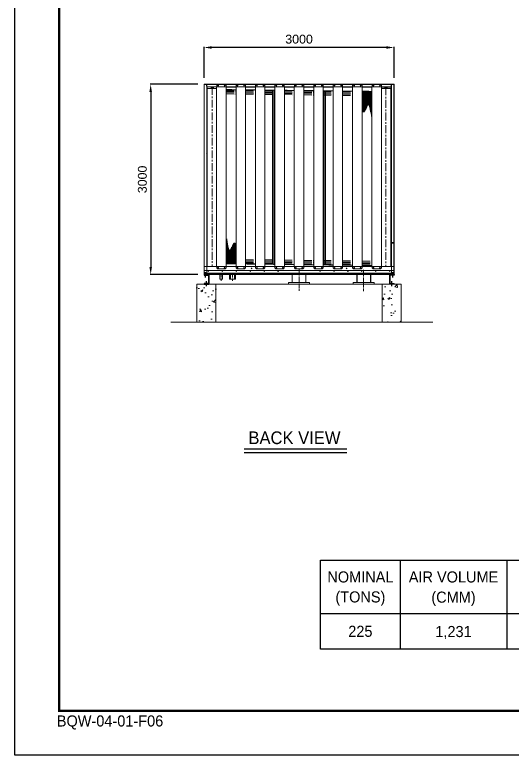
# Model space of a CAD drawing. Header units: millimetres. Extents: x -662366 to 32042, y -139401 to 24090.
# Drawn here: x 2635 to 10486, y 3295 to 14975 of the extents above; entities that cross this region are included whole.
import ezdxf
from ezdxf.enums import TextEntityAlignment as Align

# ---------------------------------------------------------------- set-up
doc = ezdxf.new("R2010")
doc.units = ezdxf.units.MM
for name, pattern in [('CENTER', [2, 1.25, -0.25, 0.25, -0.25]), ('CENTERX2', [4, 2.5, -0.5, 0.5, -0.5]), ('DASHED', [15, 12, -3])]:
    doc.linetypes.add(name, pattern=pattern)
for name, color, linetype in [('center', 1, 'CENTER'), ('냉각탑_box', 1, 'Continuous'), ('냉각탑_form', 1, 'Continuous'), ('냉각탑_text', 3, 'Continuous'), ('냉각탑_기초', 23, 'Continuous')]:
    doc.layers.add(name, color=color, linetype=linetype)
doc.styles.get("Standard").update_dxf_attribs({"font": 'arial.ttf'})
doc.styles.add('돋움', font='Dotum.ttf')
doc.dimstyles.new('1.40', dxfattribs={"dimscale": 20, "dimtxt": 1.5, "dimasz": 1, "dimexe": 0.5, "dimexo": 0.5, "dimgap": 0.5, "dimtad": 1, "dimdec": 0, "dimzin": 0, "dimdsep": 46, "dimtxsty": 'Standard', "dimcen": 0, "dimclrd": 2, "dimclre": 2, "dimclrt": 3, "dimadec": 0, "dimazin": 0, "dimtfac": 1, "dimtdec": 0, "dimtmove": 0, "dimatfit": 0, "dimfxl": 1, "dimtolj": 1, "dimtzin": 0, "dimlwd": -1, "dimlwe": -1, "dimarcsym": 0})

# ---------------------------------------------------------------- blocks, each defined once
blk = doc.blocks.new('*D284')
at = {"color": 2, "transparency": 16777216}
for p, q in [((5522, 13878), (4770, 13878)), ((4780, 13758), (4780, 10998)), ((5522, 10878), (4770, 10878))]:
    blk.add_line(p, q, dxfattribs=at)
for points in [[(4760, 13758), (4800, 13758), (4780, 13878)], [(4760, 10998), (4800, 10998), (4780, 10878)]]:
    blk.add_solid(points, dxfattribs=at)
at = {"layer": 'Defpoints', "color": 0, "transparency": 16777216}
for p in [(5622, 13878), (4780, 10878), (5622, 10878)]:
    blk.add_point(p, dxfattribs=at)
at = {"color": 3, "lineweight": 5, "transparency": 16777216, "insert": (4649, 12378), "char_height": 140, "attachment_point": 5, "rotation": 90}
blk.add_mtext('\\A1;3000', dxfattribs=at)
blk = doc.blocks.new('*D285')
at = {"color": 2, "transparency": 16777216}
for p, q in [((5622, 13978), (5622, 14469)), ((8502, 14459), (5742, 14459)), ((8622, 13978), (8622, 14469))]:
    blk.add_line(p, q, dxfattribs=at)
for points in [[(5742, 14479), (5742, 14439), (5622, 14459)], [(8502, 14479), (8502, 14439), (8622, 14459)]]:
    blk.add_solid(points, dxfattribs=at)
at = {"layer": 'Defpoints', "color": 0, "transparency": 16777216}
for p in [(5622, 14459), (5622, 13878), (8622, 13878)]:
    blk.add_point(p, dxfattribs=at)
at = {"color": 3, "lineweight": 5, "transparency": 16777216, "insert": (7122, 14590), "char_height": 140, "attachment_point": 5}
blk.add_mtext('\\A1;3000', dxfattribs=at)
blk = doc.blocks.new("3'")
at = {"lineweight": 20}
for p, q in [((5622, 13878), (5622, 10878)), ((5622, 13878), (8622, 13878)), ((5624, 13876), (5624, 10880)), ((5624, 13876), (5662, 13876)), ((5662, 13876), (5662, 13848)), ((5664, 13848), (5662, 13848)), ((5664, 11003), (5664, 13878)), ((5664, 13838), (5691, 13838)), ((5664, 13838), (5822, 13838)), ((8578, 13876), (5666, 13876)), ((5666, 13876), (5666, 13840)), ((5666, 13840), (5691, 13840)), ((5674, 13814), (5674, 11003)), ((5821, 13814), (5674, 13814)), ((5691, 13840), (5691, 13838)), ((5821, 11004), (5821, 13836)), ((5821, 13836), (5971, 13836)), ((5822, 13860), (5837, 13875)), ((5822, 13836), (5822, 13860)), ((5837, 13875), (5955, 13875)), ((5970, 13860), (5955, 13875)), ((5970, 13836), (5970, 13860)), ((5970, 13838), (6128, 13838)), ((5971, 11004), (5971, 13836)), ((6127, 13834), (5971, 13834)), ((5971, 13793), (6127, 13791)), ((6127, 11004), (6127, 13836)), ((6127, 13836), (6277, 13836)), ((6128, 13860), (6143, 13875)), ((6128, 13836), (6128, 13860)), ((6143, 13875), (6261, 13875)), ((6276, 13860), (6261, 13875)), ((6276, 13836), (6276, 13860)), ((6276, 13838), (6435, 13838)), ((6277, 11004), (6277, 13836)), ((6434, 13834), (6277, 13834)), ((6277, 13789), (6434, 13787)), ((6434, 11004), (6434, 13836)), ((6434, 13836), (6584, 13836)), ((6435, 13860), (6450, 13875)), ((6435, 13836), (6435, 13860)), ((6450, 13875), (6568, 13875)), ((6583, 13860), (6568, 13875)), ((6583, 13836), (6583, 13860)), ((6583, 13838), (6741, 13838)), ((6584, 11004), (6584, 13836)), ((6740, 13834), (6584, 13834)), ((6584, 13785), (6740, 13784)), ((6740, 11004), (6740, 13836)), ((6740, 13836), (6890, 13836)), ((6741, 13860), (6756, 13875)), ((6741, 13836), (6741, 13860)), ((6756, 13875), (6874, 13875)), ((6889, 13860), (6874, 13875)), ((6889, 13836), (6889, 13860)), ((6889, 13838), (7048, 13838)), ((6890, 11004), (6890, 13836)), ((7047, 13834), (6890, 13834)), ((7047, 11004), (7047, 13836)), ((7047, 13836), (7197, 13836)), ((7048, 13860), (7063, 13875)), ((7048, 13836), (7048, 13860)), ((7063, 13875), (7181, 13875)), ((7196, 13860), (7181, 13875)), ((7196, 13836), (7196, 13860)), ((7196, 13838), (7355, 13838)), ((7197, 11004), (7197, 13836)), ((7354, 13834), (7197, 13834)), ((7354, 11004), (7354, 13836)), ((7354, 13836), (7504, 13836)), ((7355, 13860), (7370, 13875)), ((7355, 13836), (7355, 13860)), ((7370, 13875), (7488, 13875)), ((7503, 13860), (7488, 13875)), ((7503, 13836), (7503, 13860)), ((7503, 13838), (7661, 13838)), ((7504, 11004), (7504, 13836)), ((7660, 13834), (7504, 13834)), ((7660, 11004), (7660, 13836)), ((7660, 13836), (7810, 13836)), ((7661, 13860), (7676, 13875)), ((7661, 13836), (7661, 13860)), ((7676, 13875), (7794, 13875)), ((7809, 13860), (7794, 13875)), ((7809, 13836), (7809, 13860)), ((7809, 13838), (7968, 13838)), ((7810, 11004), (7810, 13836)), ((7967, 13834), (7810, 13834)), ((7967, 11004), (7967, 13836)), ((7967, 13836), (8117, 13836)), ((7968, 13860), (7983, 13875)), ((7968, 13836), (7968, 13860)), ((7983, 13875), (8101, 13875)), ((8116, 13860), (8101, 13875)), ((8116, 13836), (8116, 13860)), ((8116, 13838), (8274, 13838)), ((8117, 11004), (8117, 13836)), ((8273, 13834), (8117, 13834)), ((8273, 11004), (8273, 13836)), ((8273, 13836), (8423, 13836)), ((8274, 13860), (8289, 13875)), ((8274, 13836), (8274, 13860)), ((8289, 13875), (8407, 13875)), ((8422, 13860), (8407, 13875)), ((8422, 13836), (8422, 13860)), ((8422, 13838), (8580, 13838)), ((8423, 11004), (8423, 13836)), ((8423, 13814), (8570, 13814)), ((8578, 13840), (8553, 13840)), ((8558, 13840), (8558, 13838)), ((8570, 13814), (8570, 11003)), ((8578, 13876), (8578, 13840)), ((8580, 13878), (8580, 11003)), ((8580, 13848), (8582, 13848)), ((8620, 13876), (8582, 13876)), ((8582, 13876), (8582, 13848)), ((8620, 13876), (8620, 10880)), ((8622, 13878), (8622, 10878)), ((6890, 13782), (7047, 13780)), ((7197, 13778), (7354, 13776)), ((7504, 13774), (7660, 13772)), ((7810, 13770), (7967, 13768)), ((8117, 13767), (8273, 13765)), ((5622, 11003), (6741, 11003)), ((5821, 11004), (5971, 11004)), ((5822, 11004), (5822, 10981)), ((5822, 10981), (5837, 10966)), ((5970, 10981), (5955, 10966)), ((5970, 11004), (5970, 10981)), ((5971, 11050), (6127, 11048)), ((6127, 11004), (6277, 11004)), ((6128, 11004), (6128, 10981)), ((6128, 10981), (6143, 10966)), ((6276, 10981), (6261, 10966)), ((6276, 11004), (6276, 10981)), ((6277, 11046), (6434, 11044)), ((6434, 11004), (6584, 11004)), ((6435, 11004), (6435, 10981)), ((6435, 10981), (6450, 10966)), ((6583, 10981), (6568, 10966)), ((6583, 11004), (6583, 10981)), ((6584, 11042), (6740, 11040)), ((6740, 11004), (6890, 11004)), ((6741, 11004), (6741, 10981)), ((6741, 10981), (6756, 10966)), ((6889, 10981), (6874, 10966)), ((6889, 11004), (6889, 10981)), ((6889, 11003), (7048, 11003)), ((6890, 11039), (7047, 11037)), ((7047, 11004), (7197, 11004)), ((7048, 11004), (7048, 10981)), ((7048, 10981), (7063, 10966)), ((7196, 10981), (7181, 10966)), ((7196, 11004), (7196, 10981)), ((7196, 11003), (7355, 11003)), ((7197, 11035), (7354, 11033)), ((7354, 11004), (7504, 11004)), ((7355, 11004), (7355, 10981)), ((7355, 10981), (7370, 10966)), ((7503, 10981), (7488, 10966)), ((7503, 11004), (7503, 10981)), ((7503, 11003), (7661, 11003)), ((7504, 11031), (7660, 11029)), ((7660, 11004), (7810, 11004)), ((7661, 11004), (7661, 10981)), ((7661, 10981), (7676, 10966)), ((7809, 10981), (7794, 10966)), ((7809, 11004), (7809, 10981)), ((7809, 11003), (7968, 11003)), ((7810, 11027), (7967, 11025)), ((7967, 11004), (8117, 11004)), ((7968, 11004), (7968, 10981)), ((7968, 10981), (7983, 10966)), ((8116, 10981), (8101, 10966)), ((8116, 11004), (8116, 10981)), ((8116, 11003), (8274, 11003)), ((8117, 11023), (8273, 11022)), ((8273, 11004), (8423, 11004)), ((8274, 11004), (8274, 10981)), ((8274, 10981), (8289, 10966)), ((8422, 10981), (8407, 10966)), ((8422, 11004), (8422, 10981)), ((8422, 11003), (8622, 11003)), ((5697, 10878), (5622, 10878)), ((5624, 10943), (8620, 10943)), ((5624, 10880), (5662, 10880)), ((5662, 10880), (5662, 10908)), ((5664, 10878), (5664, 10943)), ((5837, 10966), (5955, 10966)), ((6143, 10966), (6261, 10966)), ((6450, 10966), (6568, 10966)), ((6756, 10966), (6874, 10966)), ((7063, 10966), (7181, 10966)), ((7370, 10966), (7488, 10966)), ((7676, 10966), (7794, 10966)), ((7983, 10966), (8101, 10966)), ((8289, 10966), (8407, 10966)), ((8580, 10878), (8580, 10943)), ((8580, 10908), (8582, 10908)), ((8622, 10878), (8580, 10878)), ((8582, 10880), (8582, 10908)), ((8620, 10880), (8582, 10880))]:
    blk.add_line(p, q, dxfattribs=at)
at = {"color": 7, "lineweight": 20, "ltscale": 0.009167}
for p, q in [((5622, 13858), (5622, 13874)), ((5624, 13858), (5624, 13874)), ((8620, 11374), (8620, 11358)), ((8622, 11374), (8622, 11358)), ((5622, 10898), (5622, 10881)), ((5624, 10898), (5624, 10881)), ((5669, 10898), (5669, 10881)), ((8574, 10898), (8574, 10881)), ((8620, 10898), (8620, 10881)), ((8622, 10898), (8622, 10881))]:
    blk.add_line(p, q, dxfattribs=at)
at = {"color": 7, "lineweight": 20, "ltscale": 0.001111}
for p, q in [((5622, 13858), (5622, 13856)), ((5668, 13832), (5666, 13832)), ((5669, 13836), (5669, 13834)), ((6587, 13834), (6587, 13836)), ((6591, 13832), (6589, 13832)), ((6595, 13836), (6593, 13836)), ((6911, 13836), (6909, 13836)), ((6915, 13832), (6913, 13832)), ((6917, 13834), (6917, 13836)), ((6957, 13834), (6957, 13836)), ((7287, 13834), (7287, 13836)), ((7327, 13834), (7327, 13836)), ((7330, 13832), (7328, 13832)), ((7334, 13836), (7332, 13836)), ((7651, 13836), (7649, 13836)), ((7655, 13832), (7653, 13832)), ((7656, 13836), (7656, 13834)), ((8574, 13834), (8574, 13836)), ((8578, 13832), (8576, 13832)), ((5666, 13619), (5668, 13619)), ((5669, 13618), (5669, 13616)), ((8574, 13616), (8574, 13618)), ((8576, 13619), (8578, 13619)), ((5664, 12748), (5666, 12748)), ((8584, 11378), (8584, 11380)), ((8620, 11358), (8622, 11358)), ((8622, 11356), (8620, 11356)), ((8622, 11358), (8622, 11356)), ((5666, 11024), (5664, 11024)), ((5666, 11023), (5664, 11023)), ((5666, 10881), (5668, 10881)), ((5669, 10900), (5669, 10898)), ((8576, 10881), (8578, 10881)), ((8620, 10898), (8622, 10898))]:
    blk.add_line(p, q, dxfattribs=at)
at = {"color": 7, "lineweight": 20, "ltscale": 0.108889}
for p, q in [((5622, 13856), (5622, 13660)), ((8622, 13856), (8622, 13660))]:
    blk.add_line(p, q, dxfattribs=at)
at = {"color": 7, "lineweight": 20, "ltscale": 0.019444}
for p, q in [((5625, 13878), (5660, 13878)), ((5660, 13876), (5625, 13876)), ((8618, 13878), (8583, 13878)), ((8583, 13876), (8618, 13876)), ((8618, 11378), (8583, 11378)), ((8618, 11376), (8583, 11376)), ((8618, 11374), (8583, 11374)), ((5625, 10878), (5660, 10878)), ((8583, 10881), (8618, 10881)), ((8618, 10880), (8583, 10880)), ((8618, 10878), (8583, 10878))]:
    blk.add_line(p, q, dxfattribs=at)
at = {"color": 7, "lineweight": 20, "ltscale": 0.000222225}
blk.add_line((5660, 13878), (5661, 13878), dxfattribs=at)
at = {"color": 7, "lineweight": 20, "ltscale": 1.27401e-05}
blk.add_line((5661, 13878), (5661, 13878), dxfattribs=at)
at = {"color": 7, "lineweight": 20, "ltscale": 0.129444}
for p, q in [((5664, 13874), (5664, 13641)), ((8580, 13641), (8580, 13874))]:
    blk.add_line(p, q, dxfattribs=at)
at = {"color": 7, "lineweight": 20, "ltscale": 0.018278}
for p, q in [((5666, 13841), (5666, 13874)), ((8578, 13874), (8578, 13841))]:
    blk.add_line(p, q, dxfattribs=at)
at = {"color": 7, "lineweight": 20, "ltscale": 0.000112069}
blk.add_line((5666, 13838), (5666, 13838), dxfattribs=at)
at = {"color": 7, "lineweight": 20, "ltscale": 0.000392287}
for p, q in [((5666, 13836), (5666, 13836)), ((8578, 13836), (8578, 13836))]:
    blk.add_line(p, q, dxfattribs=at)
at = {"color": 7, "lineweight": 20, "ltscale": 0.001944}
for p, q in [((5669, 13836), (5666, 13836)), ((5666, 13836), (5666, 13832)), ((5669, 13832), (5666, 13832)), ((8578, 13836), (8574, 13836)), ((8578, 13832), (8574, 13832)), ((8578, 13836), (8578, 13832)), ((5666, 13619), (5666, 13616)), ((5669, 13616), (5666, 13616)), ((8578, 13616), (8574, 13616)), ((8578, 13619), (8578, 13616)), ((8583, 11374), (8580, 11374)), ((8618, 11356), (8622, 11356)), ((5666, 10900), (5669, 10900)), ((5669, 10878), (5669, 10881)), ((8578, 10900), (8574, 10900)), ((8574, 10878), (8574, 10881)), ((8583, 10881), (8580, 10881)), ((8618, 10900), (8622, 10900))]:
    blk.add_line(p, q, dxfattribs=at)
at = {"color": 7, "lineweight": 20, "ltscale": 0.118333}
for p, q in [((5666, 13619), (5666, 13832)), ((5668, 13619), (5668, 13832)), ((5669, 13619), (5669, 13832)), ((8574, 13832), (8574, 13619)), ((8576, 13832), (8576, 13619)), ((8578, 13832), (8578, 13619))]:
    blk.add_line(p, q, dxfattribs=at)
at = {"color": 7, "lineweight": 20, "ltscale": 0.000546891}
blk.add_line((5669, 13838), (5668, 13838), dxfattribs=at)
at = {"color": 7, "lineweight": 20, "ltscale": 0.000216364}
for p, q in [((5668, 13836), (5668, 13836)), ((8576, 13836), (8576, 13836))]:
    blk.add_line(p, q, dxfattribs=at)
at = {"color": 7, "lineweight": 20, "ltscale": 0.000833333}
for p, q in [((5669, 13832), (5668, 13832)), ((5669, 13832), (5669, 13834)), ((6587, 13832), (6587, 13834)), ((6587, 13832), (6589, 13832)), ((6596, 13836), (6595, 13836)), ((6908, 13836), (6909, 13836)), ((6917, 13832), (6915, 13832)), ((6917, 13832), (6917, 13834)), ((6957, 13832), (6957, 13834)), ((7287, 13832), (7287, 13834)), ((7327, 13832), (7327, 13834)), ((7327, 13832), (7328, 13832)), ((7336, 13836), (7334, 13836)), ((7647, 13836), (7649, 13836)), ((7656, 13832), (7655, 13832)), ((7656, 13832), (7656, 13834)), ((8574, 13832), (8574, 13834)), ((8574, 13832), (8576, 13832)), ((5669, 13619), (5668, 13619)), ((5669, 13619), (5669, 13618)), ((8574, 13619), (8574, 13618)), ((8574, 13619), (8576, 13619)), ((8620, 11356), (8618, 11356)), ((5669, 10881), (5668, 10881)), ((8574, 10881), (8576, 10881))]:
    blk.add_line(p, q, dxfattribs=at)
at = {"color": 7, "lineweight": 20, "ltscale": 0.001124}
for p, q in [((5669, 13836), (5669, 13838)), ((8575, 13836), (8575, 13838)), ((8619, 11380), (8619, 11378))]:
    blk.add_line(p, q, dxfattribs=at)
at = {"color": 7, "lineweight": 20}
for p, q in [((5822, 13838), (5669, 13838)), ((5669, 13836), (5821, 13836)), ((5670, 13878), (8574, 13878)), ((6128, 13838), (5970, 13838)), ((5971, 13836), (6127, 13836)), ((6435, 13838), (6276, 13838)), ((6277, 13836), (6434, 13836)), ((6741, 13838), (6583, 13838)), ((6584, 13836), (6587, 13836)), ((7048, 13838), (6889, 13838)), ((7355, 13838), (7196, 13838)), ((7661, 13838), (7503, 13838)), ((7656, 13836), (7660, 13836)), ((7656, 13834), (7660, 13834)), ((7660, 13832), (7656, 13832)), ((7968, 13838), (7809, 13838)), ((7810, 13836), (7967, 13836)), ((7810, 13834), (7967, 13834)), ((7967, 13832), (7810, 13832)), ((8274, 13838), (8116, 13838)), ((8117, 13836), (8273, 13836)), ((8117, 13834), (8273, 13834)), ((8273, 13832), (8117, 13832)), ((8574, 13838), (8422, 13838)), ((8423, 13836), (8574, 13836)), ((8423, 13834), (8574, 13834)), ((8574, 13832), (8423, 13832)), ((5622, 13641), (5622, 11374)), ((5664, 13641), (5664, 11374)), ((8580, 11383), (8580, 13632)), ((8622, 11383), (8622, 13632)), ((5666, 12614), (5666, 13525)), ((5666, 11429), (5666, 12554)), ((8574, 10898), (5669, 10898)), ((5669, 10881), (8574, 10881)), ((5669, 10878), (8574, 10878)), ((7014, 10878), (7014, 10750)), ((7230, 10878), (7230, 10750)), ((5869, 10803), (5914, 10803)), ((6026, 10803), (6118, 10803)), ((6957, 10750), (7287, 10750)), ((6957, 10728), (6957, 10750)), ((7287, 10728), (7287, 10750)), ((6957, 10728), (7287, 10728)), ((7230, 10728), (7013, 10728))]:
    blk.add_line(p, q, dxfattribs=at)
at = {"lineweight": 20, "ltscale": 30}
for p, q in [((5734, 13836), (5734, 13814)), ((5770, 13814), (5734, 13814)), ((5743, 13836), (5743, 13814)), ((5761, 13836), (5761, 13814)), ((5770, 13836), (5770, 13814)), ((6705, 13784), (6705, 11041)), ((6725, 13784), (6725, 11041)), ((8474, 13832), (8474, 13814)), ((8510, 13814), (8474, 13814)), ((8483, 13832), (8483, 13814)), ((8501, 13832), (8501, 13814)), ((8510, 13832), (8510, 13814)), ((7519, 13774), (7519, 11031)), ((7539, 13774), (7539, 11031))]:
    blk.add_line(p, q, dxfattribs=at)
at = {"color": 1, "linetype": 'CENTER', "lineweight": 20, "ltscale": 100}
for p, q in [((5752, 13836), (5752, 11003)), ((5971, 13783), (6127, 13782)), ((8492, 13832), (8492, 11003)), ((5971, 13764), (6127, 13763)), ((5971, 13745), (6127, 13743)), ((5971, 13726), (6127, 13724)), ((6277, 13780), (6434, 13778)), ((6277, 13761), (6434, 13759)), ((6277, 13742), (6434, 13740)), ((6277, 13723), (6434, 13721)), ((6584, 13776), (6740, 13774)), ((6584, 13757), (6740, 13755)), ((6584, 13738), (6740, 13736)), ((6584, 13719), (6740, 13717)), ((6890, 13772), (7047, 13770)), ((6890, 13753), (7047, 13751)), ((6890, 13734), (7047, 13732)), ((6890, 13715), (7047, 13713)), ((7197, 13768), (7354, 13766)), ((7197, 13749), (7354, 13747)), ((7197, 13730), (7354, 13728)), ((7197, 13711), (7354, 13709)), ((7504, 13765), (7660, 13763)), ((7504, 13746), (7660, 13744)), ((7504, 13727), (7660, 13725)), ((7504, 13707), (7660, 13706)), ((7810, 13761), (7967, 13759)), ((7810, 13742), (7967, 13740)), ((7810, 13723), (7967, 13721)), ((7810, 13704), (7967, 13702)), ((8117, 13757), (8273, 13755)), ((8117, 13738), (8273, 13736)), ((8117, 13719), (8273, 13717)), ((8117, 13700), (8273, 13698)), ((5971, 11117), (6127, 11115)), ((5971, 11097), (6127, 11096)), ((6277, 11113), (6434, 11111)), ((6584, 11109), (6740, 11107)), ((6890, 11105), (7047, 11103)), ((7197, 11101), (7354, 11100)), ((7504, 11098), (7660, 11096)), ((5971, 11078), (6127, 11076)), ((5971, 11059), (6127, 11057)), ((6277, 11094), (6434, 11092)), ((6277, 11075), (6434, 11073)), ((6277, 11056), (6434, 11054)), ((6584, 11090), (6740, 11088)), ((6584, 11071), (6740, 11069)), ((6584, 11052), (6740, 11050)), ((6890, 11086), (7047, 11084)), ((6890, 11067), (7047, 11065)), ((6890, 11048), (7047, 11046)), ((7197, 11082), (7354, 11080)), ((7197, 11063), (7354, 11061)), ((7197, 11044), (7354, 11042)), ((7504, 11079), (7660, 11077)), ((7504, 11060), (7660, 11058)), ((7504, 11041), (7660, 11039)), ((7810, 11094), (7967, 11092)), ((7810, 11075), (7967, 11073)), ((7810, 11056), (7967, 11054)), ((7810, 11037), (7967, 11035)), ((8117, 11090), (8273, 11088)), ((8117, 11071), (8273, 11069)), ((8117, 11052), (8274, 11050)), ((8117, 11033), (8273, 11031))]:
    blk.add_line(p, q, dxfattribs=at)
at = {"color": 6, "linetype": 'DASHED', "lineweight": 20}
for p, q in [((6127, 13832), (5971, 13832)), ((5971, 13795), (6127, 13793)), ((6434, 13832), (6277, 13832)), ((6277, 13791), (6434, 13789)), ((6740, 13832), (6584, 13832)), ((6584, 13787), (6740, 13786)), ((6723, 13784), (6723, 11041)), ((7047, 13832), (6890, 13832)), ((6890, 13784), (7047, 13782)), ((7354, 13832), (7197, 13832)), ((7660, 13832), (7504, 13832)), ((7967, 13832), (7810, 13832)), ((8273, 13832), (8117, 13832)), ((7197, 13780), (7354, 13778)), ((7504, 13776), (7660, 13774)), ((7537, 13774), (7537, 11031)), ((7810, 13772), (7967, 13770)), ((8117, 13769), (8273, 13767)), ((5971, 11048), (6127, 11046)), ((6277, 11044), (6434, 11042)), ((6584, 11040), (6740, 11038)), ((6890, 11037), (7047, 11035)), ((7197, 11033), (7354, 11031)), ((7504, 11029), (7660, 11027)), ((7810, 11025), (7967, 11023)), ((8117, 11021), (8273, 11020))]:
    blk.add_line(p, q, dxfattribs=at)
at = {"color": 7, "lineweight": 20, "ltscale": 0.003056}
for p, q in [((6593, 13836), (6587, 13836)), ((6593, 13832), (6587, 13832)), ((6917, 13836), (6911, 13836)), ((6917, 13832), (6911, 13832)), ((7332, 13836), (7327, 13836)), ((7332, 13832), (7327, 13832)), ((7656, 13836), (7651, 13836)), ((7656, 13832), (7651, 13832))]:
    blk.add_line(p, q, dxfattribs=at)
at = {"color": 7, "lineweight": 20, "ltscale": 0.173056}
for p, q in [((6740, 13836), (6596, 13836)), ((6908, 13836), (6890, 13836)), ((7354, 13836), (7336, 13836)), ((7647, 13836), (7504, 13836))]:
    blk.add_line(p, q, dxfattribs=at)
at = {"color": 7, "lineweight": 20, "ltscale": 0.022222}
for p, q in [((6917, 13836), (6957, 13836)), ((6917, 13834), (6957, 13834)), ((6957, 13832), (6917, 13832)), ((7287, 13836), (7327, 13836)), ((7287, 13834), (7327, 13834)), ((7327, 13832), (7287, 13832))]:
    blk.add_line(p, q, dxfattribs=at)
at = {"color": 7, "lineweight": 20, "ltscale": 0.183333}
for p, q in [((7047, 13836), (6957, 13836)), ((7287, 13836), (7197, 13836))]:
    blk.add_line(p, q, dxfattribs=at)
at = {"color": 7, "lineweight": 20, "ltscale": 0.072888}
for p, q in [((7047, 13832), (6957, 13832)), ((7287, 13832), (7197, 13832))]:
    blk.add_line(p, q, dxfattribs=at)
at = {"color": 7, "lineweight": 20, "ltscale": 0.072887}
blk.add_line((7047, 13832), (6957, 13832), dxfattribs=at)
at = {"color": 7, "lineweight": 20, "ltscale": 0.072889}
blk.add_line((7287, 13832), (7197, 13832), dxfattribs=at)
at = {"color": 7, "lineweight": 20, "ltscale": 0.000222222}
blk.add_line((8575, 13838), (8575, 13837), dxfattribs=at)
at = {"color": 7, "lineweight": 20, "ltscale": 1.34852e-06}
blk.add_line((8575, 13836), (8575, 13836), dxfattribs=at)
at = {"color": 5, "lineweight": 20, "ltscale": 30}
for p, q in [((8120, 13767), (8120, 13457)), ((8126, 13767), (8126, 13448)), ((8132, 13766), (8132, 13441)), ((8138, 13766), (8138, 13438)), ((8144, 13766), (8144, 13438)), ((8150, 13766), (8150, 13441)), ((8156, 13766), (8156, 13447)), ((8162, 13766), (8162, 13456)), ((8168, 13766), (8168, 13468)), ((8174, 13766), (8174, 13480)), ((8180, 13766), (8180, 13494)), ((8186, 13766), (8186, 13507)), ((8192, 13766), (8192, 13520)), ((8198, 13766), (8198, 13532)), ((8204, 13766), (8204, 13542)), ((8210, 13765), (8210, 13549)), ((8216, 13765), (8216, 13551)), ((8222, 13765), (8222, 13548)), ((8228, 13765), (8228, 13538)), ((8234, 13765), (8234, 13523)), ((8240, 13765), (8240, 13501)), ((8246, 13765), (8246, 13473)), ((8252, 13765), (8252, 13440)), ((8258, 13765), (8258, 13406)), ((8264, 13765), (8264, 13373)), ((8270, 13765), (8270, 13345)), ((5974, 11050), (5974, 11470)), ((5980, 11050), (5980, 11442)), ((5986, 11050), (5986, 11409)), ((5992, 11050), (5992, 11374)), ((5998, 11049), (5998, 11342)), ((6070, 11049), (6070, 11334)), ((6076, 11049), (6076, 11347)), ((6082, 11048), (6082, 11358)), ((6088, 11048), (6088, 11367)), ((6094, 11048), (6094, 11373)), ((6100, 11048), (6100, 11376)), ((6106, 11048), (6106, 11376)), ((6112, 11048), (6112, 11373)), ((6118, 11048), (6118, 11367)), ((6124, 11048), (6124, 11357)), ((6004, 11049), (6004, 11314)), ((6010, 11049), (6010, 11292)), ((6016, 11049), (6016, 11276)), ((6022, 11049), (6022, 11267)), ((6028, 11049), (6028, 11263)), ((6034, 11049), (6034, 11265)), ((6040, 11049), (6040, 11272)), ((6046, 11049), (6046, 11282)), ((6052, 11049), (6052, 11294)), ((6058, 11049), (6058, 11307)), ((6064, 11049), (6064, 11321))]:
    blk.add_line(p, q, dxfattribs=at)
at = {"color": 7, "lineweight": 20, "ltscale": 0.00027784}
for p, q in [((8578, 13717), (8578, 13717)), ((8578, 13687), (8578, 13687)), ((8578, 13687), (8578, 13687))]:
    blk.add_line(p, q, dxfattribs=at)
at = {"color": 7, "lineweight": 20, "ltscale": 0.016557}
blk.add_line((8578, 13717), (8578, 13687), dxfattribs=at)
at = {"color": 7, "lineweight": 20, "ltscale": 0.000215683}
blk.add_line((8578, 13687), (8578, 13687), dxfattribs=at)
at = {"color": 7, "lineweight": 20, "ltscale": 0.03146}
blk.add_line((8622, 13716), (8622, 13660), dxfattribs=at)
at = {"color": 7, "lineweight": 20, "ltscale": 0.005833}
blk.add_line((5666, 13616), (5666, 13605), dxfattribs=at)
at = {"color": 7, "lineweight": 20, "ltscale": 0.000785224}
blk.add_line((5666, 13605), (5666, 13604), dxfattribs=at)
at = {"color": 7, "lineweight": 20, "ltscale": 0.000449532}
blk.add_line((5666, 13603), (5666, 13604), dxfattribs=at)
at = {"color": 7, "lineweight": 20, "ltscale": 0.026789}
blk.add_line((5666, 13603), (5666, 13555), dxfattribs=at)
at = {"color": 7, "lineweight": 20, "ltscale": 0.001941}
blk.add_line((5666, 13551), (5666, 13555), dxfattribs=at)
at = {"color": 7, "lineweight": 20, "ltscale": 0.014722}
for p, q in [((5666, 13525), (5666, 13551)), ((5666, 12614), (5666, 12587)), ((5666, 12554), (5666, 12580))]:
    blk.add_line(p, q, dxfattribs=at)
at = {"color": 7, "lineweight": 20, "ltscale": 0.004724}
blk.add_line((8580, 13641), (8580, 13633), dxfattribs=at)
at = {"color": 7, "lineweight": 20, "ltscale": 0.004778}
blk.add_line((8622, 13641), (8622, 13632), dxfattribs=at)
at = {"color": 7, "lineweight": 20, "ltscale": 0.226933}
blk.add_line((5664, 12778), (5664, 13187), dxfattribs=at)
at = {"color": 7, "lineweight": 20, "ltscale": 0.017006}
blk.add_line((5664, 12748), (5664, 12778), dxfattribs=at)
at = {"color": 7, "lineweight": 20, "ltscale": 6.02194e-06}
for p, q in [((8622, 12698), (8622, 12698)), ((8622, 11745), (8622, 11745))]:
    blk.add_line(p, q, dxfattribs=at)
at = {"color": 7, "lineweight": 20, "ltscale": 8.83133e-06}
blk.add_line((8622, 12698), (8622, 12698), dxfattribs=at)
at = {"color": 7, "lineweight": 20, "ltscale": 0.003881}
blk.add_line((5666, 12580), (5666, 12587), dxfattribs=at)
at = {"color": 7, "lineweight": 20, "ltscale": 0.0205}
for p, q in [((5664, 12153), (5664, 12190)), ((5666, 12153), (5666, 12190)), ((5664, 12040), (5664, 12003)), ((5666, 12040), (5666, 12003))]:
    blk.add_line(p, q, dxfattribs=at)
at = {"color": 7, "lineweight": 20, "ltscale": 0.000888889}
for p, q in [((5666, 12190), (5664, 12190)), ((5666, 12003), (5664, 12003)), ((8619, 11381), (8619, 11380))]:
    blk.add_line(p, q, dxfattribs=at)
at = {"color": 7, "lineweight": 20, "ltscale": 2.2081e-05}
blk.add_line((5664, 11917), (5664, 11917), dxfattribs=at)
at = {"color": 7, "lineweight": 20, "ltscale": 2.02333e-05}
blk.add_line((5664, 11917), (5664, 11917), dxfattribs=at)
at = {"color": 7, "lineweight": 20, "ltscale": 5.84012e-06}
blk.add_line((5664, 11917), (5664, 11917), dxfattribs=at)
at = {"color": 7, "lineweight": 20, "ltscale": 2.77691e-05}
blk.add_line((8622, 11745), (8622, 11745), dxfattribs=at)
at = {"color": 7, "lineweight": 20, "ltscale": 0.253333}
for p, q in [((5622, 10900), (5622, 11356)), ((5666, 11429), (5666, 10900)), ((8618, 11356), (8618, 10900)), ((8622, 11356), (8622, 10900))]:
    blk.add_line(p, q, dxfattribs=at)
at = {"color": 7, "lineweight": 20, "ltscale": 0.273889}
for p, q in [((5664, 11374), (5664, 10881)), ((8580, 10881), (8580, 11374)), ((8583, 10881), (8583, 11374))]:
    blk.add_line(p, q, dxfattribs=at)
at = {"color": 7, "lineweight": 20, "ltscale": 0.001722}
for p, q in [((8583, 11383), (8580, 11383)), ((8622, 11383), (8619, 11383))]:
    blk.add_line(p, q, dxfattribs=at)
at = {"color": 7, "lineweight": 20, "ltscale": 0.004725}
blk.add_line((8580, 11374), (8580, 11383), dxfattribs=at)
at = {"color": 7, "lineweight": 20, "ltscale": 0.019889}
for p, q in [((8619, 11383), (8583, 11383)), ((8619, 11381), (8583, 11381)), ((8619, 11380), (8583, 11380))]:
    blk.add_line(p, q, dxfattribs=at)
at = {"color": 7, "lineweight": 20, "ltscale": 0.000833332}
blk.add_line((8584, 11381), (8584, 11383), dxfattribs=at)
at = {"color": 7, "lineweight": 20, "ltscale": 0.000833335}
blk.add_line((8584, 11374), (8584, 11376), dxfattribs=at)
at = {"color": 7, "lineweight": 20, "ltscale": 0.019167}
blk.add_line((8584, 11374), (8618, 11374), dxfattribs=at)
at = {"color": 7, "lineweight": 20, "ltscale": 0.010278}
for p, q in [((8618, 11374), (8618, 11356)), ((8618, 11374), (8618, 11356)), ((5666, 10900), (5666, 10881)), ((5668, 10881), (5668, 10900)), ((8574, 10881), (8574, 10900)), ((8576, 10900), (8576, 10881)), ((8578, 10881), (8578, 10900)), ((8618, 10900), (8618, 10881)), ((8618, 10900), (8618, 10881))]:
    blk.add_line(p, q, dxfattribs=at)
at = {"color": 7, "lineweight": 20, "ltscale": 0.00083418}
blk.add_line((8619, 11383), (8619, 11381), dxfattribs=at)
at = {"color": 7, "lineweight": 20, "ltscale": 0.011082}
blk.add_line((8619, 11376), (8619, 11356), dxfattribs=at)
at = {"color": 7, "lineweight": 20, "ltscale": 0.004777}
blk.add_line((8622, 11383), (8622, 11374), dxfattribs=at)
at = {"color": 7, "lineweight": 20, "ltscale": 0.004417}
for p, q in [((8622, 11356), (8622, 11348)), ((8622, 10908), (8622, 10900))]:
    blk.add_line(p, q, dxfattribs=at)
at = {"color": 7, "lineweight": 20, "ltscale": 0.052833}
for p, q in [((8622, 11348), (8622, 11253)), ((8622, 11233), (8622, 11138)), ((8622, 11118), (8622, 11023)), ((8622, 11003), (8622, 10908))]:
    blk.add_line(p, q, dxfattribs=at)
at = {"color": 7, "lineweight": 20, "ltscale": 0.005528}
for p, q in [((8622, 11253), (8622, 11243)), ((8622, 11243), (8622, 11233)), ((8622, 11138), (8622, 11128)), ((8622, 11128), (8622, 11118)), ((8622, 11023), (8622, 11013)), ((8622, 11013), (8622, 11003))]:
    blk.add_line(p, q, dxfattribs=at)
at = {"color": 7, "lineweight": 20, "ltscale": 0.001112}
for p, q in [((5664, 11028), (5666, 11028)), ((5664, 11023), (5666, 11023)), ((5664, 10882), (5666, 10882))]:
    blk.add_line(p, q, dxfattribs=at)
at = {"color": 7, "lineweight": 25, "ltscale": 0.008333}
for p, q in [((5622, 10878), (5622, 10868)), ((8622, 10878), (8622, 10868))]:
    blk.add_line(p, q, dxfattribs=at)
at = {"color": 7, "lineweight": 25, "ltscale": 0.125}
for p, q in [((5697, 10878), (5622, 10878)), ((8547, 10878), (8622, 10878)), ((5622, 10728), (5697, 10728)), ((8622, 10728), (8547, 10728))]:
    blk.add_line(p, q, dxfattribs=at)
at = {"color": 7, "lineweight": 25, "ltscale": 0.05125}
for p, q in [((5622, 10868), (5680, 10868)), ((8622, 10868), (8563, 10868)), ((5680, 10738), (5622, 10738)), ((8563, 10738), (8622, 10738))]:
    blk.add_line(p, q, dxfattribs=at)
for p, q in [((5632, 10868), (5632, 10878)), ((5654, 10868), (5654, 10878)), ((8590, 10868), (8590, 10878)), ((8612, 10868), (8612, 10878)), ((5648, 10728), (5648, 10738)), ((5670, 10728), (5670, 10738)), ((8573, 10728), (8573, 10738)), ((8595, 10728), (8595, 10738))]:
    blk.add_line(p, q)
at = {"color": 1, "linetype": 'CENTERX2', "ltscale": 50}
for p, q in [((5643, 10833), (5643, 10913)), ((8601, 10833), (8601, 10913)), ((5659, 10693), (5659, 10773)), ((8584, 10693), (8584, 10773))]:
    blk.add_line(p, q, dxfattribs=at)
at = {"color": 7, "lineweight": 20, "ltscale": 0.004971}
blk.add_line((5669, 10878), (5660, 10878), dxfattribs=at)
at = {"color": 0, "lineweight": 20}
for p, q in [((5662, 10908), (5664, 10908)), ((8618, 10878), (8622, 10878)), ((8622, 10881), (8622, 10878))]:
    blk.add_line(p, q, dxfattribs=at)
at = {"color": 7, "lineweight": 20, "ltscale": 0.003063}
for p, q in [((5669, 10881), (5664, 10881)), ((8574, 10881), (8580, 10881))]:
    blk.add_line(p, q, dxfattribs=at)
at = {"ltscale": 25}
for p, q in [((5697, 10878), (5697, 10728)), ((8547, 10878), (8547, 10728))]:
    blk.add_line(p, q, dxfattribs=at)
at = {"lineweight": 5}
for p, q in [((5869, 10803), (5869, 10878)), ((5914, 10803), (5914, 10878)), ((6026, 10803), (6026, 10878)), ((6039, 10803), (6039, 10878)), ((6104, 10803), (6104, 10878)), ((6118, 10803), (6118, 10878)), ((5697, 10728), (8547, 10728))]:
    blk.add_line(p, q, dxfattribs=at)
at = {"color": 0, "ltscale": 30}
for p, q in [((8034, 10878), (8034, 10750)), ((8250, 10878), (8250, 10750))]:
    blk.add_line(p, q, dxfattribs=at)
at = {"color": 7, "lineweight": 20, "ltscale": 0.005}
blk.add_line((8583, 10878), (8574, 10878), dxfattribs=at)
at = {"color": 7, "lineweight": 20, "ltscale": 0.00111}
blk.add_line((8578, 10882), (8580, 10882), dxfattribs=at)
at = {"color": 7, "lineweight": 20, "ltscale": 0.019594}
blk.add_line((8582, 10881), (8617, 10881), dxfattribs=at)
at = {"color": 7, "lineweight": 20, "ltscale": 0.000665871}
blk.add_line((8620, 10898), (8619, 10898), dxfattribs=at)
at = {"color": 7, "lineweight": 20, "ltscale": 0.0085}
blk.add_line((8619, 10898), (8619, 10882), dxfattribs=at)
at = {"color": 7, "lineweight": 25, "ltscale": 0.091667}
for p, q in [((5690, 10858), (5690, 10748)), ((8553, 10858), (8553, 10748))]:
    blk.add_line(p, q, dxfattribs=at)
at = {"color": 7, "lineweight": 15}
for p, q in [((7976, 10728), (7976, 10750)), ((8306, 10750), (7976, 10750)), ((8306, 10728), (8306, 10750)), ((8306, 10728), (7976, 10728))]:
    blk.add_line(p, q, dxfattribs=at)
at = {"color": 7, "lineweight": 15, "ltscale": 0.0625}
for p, q in [((5622, 10738), (5622, 10728)), ((8622, 10738), (8622, 10728))]:
    blk.add_line(p, q, dxfattribs=at)
at = {"lineweight": 20}
for centre in [(5845, 13858), (5947, 13858), (6151, 13858), (6253, 13858), (6458, 13858), (6560, 13858), (6764, 13858), (6866, 13858), (7071, 13858), (7173, 13858), (7378, 13858), (7480, 13858), (7684, 13858), (7786, 13858), (7991, 13858), (8093, 13858), (8297, 13858), (8399, 13858), (5845, 10983), (5947, 10983), (6151, 10983), (6253, 10983), (6458, 10983), (6560, 10983), (6764, 10983), (6866, 10983), (7071, 10983), (7173, 10983), (7378, 10983), (7480, 10983), (7684, 10983), (7786, 10983), (7991, 10983), (8093, 10983), (8297, 10983), (8399, 10983)]:
    blk.add_circle(centre, 5, dxfattribs=at)
at = {"color": 7, "lineweight": 20}
for centre, radius in [((5692, 10932), 4.5), ((5692, 10932), 3), ((5912, 10932), 4.5), ((5912, 10932), 3), ((6132, 10932), 4.5), ((6132, 10932), 3), ((6352, 10932), 4.5), ((6352, 10932), 3), ((6372, 10974), 4.5), ((6372, 10974), 3), ((6572, 10932), 4.5), ((6572, 10932), 3), ((6792, 10932), 4.5), ((6792, 10932), 3), ((7452, 10932), 4.5), ((7452, 10932), 3), ((7672, 10932), 4.5), ((7672, 10932), 3), ((7872, 10974), 4.5), ((7872, 10974), 3), ((7892, 10932), 4.5), ((7892, 10932), 3), ((8112, 10932), 4.5), ((8112, 10932), 3), ((8332, 10932), 4.5), ((8332, 10932), 3), ((8552, 10932), 4.5), ((8552, 10932), 3)]:
    blk.add_circle(centre, radius, dxfattribs=at)
for centre, radius, start, end in [((5669, 13839), 3.1, 200.7836, 270), ((5669, 13839), 1.5, 227.1666, 270), ((5669, 13832), 3.5, 90, 90.3808), ((6631, 13874), 3.5, 89.1189, 90), ((6631, 13832), 3.5, 89.6094, 90), ((6640, 13874), 3.5, 90, 90.8811), ((6640, 13832), 3.5, 90, 90.3906), ((7603, 13874), 3.5, 89.1189, 90), ((7603, 13832), 3.5, 89.6094, 90), ((7612, 13874), 3.5, 90, 90.8811), ((7612, 13832), 3.5, 90, 90.3906), ((8574, 13832), 3.5, 89.6193, 90), ((8575, 13839), 1.5, 270, 312.8334), ((8575, 13839), 3.1, 270, 339.2164), ((5661, 12707), 3.1, 359.3698, 0), ((5667, 12153), 3.1, 180, 249.2164), ((5667, 12153), 1.5, 180, 222.8336), ((5667, 12040), 3.1, 110.7836, 180), ((5667, 12040), 1.5, 137.1665, 180), ((5661, 11736), 3.1, 0, 0.6302), ((8619, 11736), 3.1, 360, 0.1902), ((8583, 11383), 3.1, 180, 270), ((8583, 11374), 3.5, 90, 180), ((8583, 11383), 1.5, 180, 270), ((8583, 11374), 1.5, 90, 180), ((8618, 11374), 3.5, 0, 90), ((8618, 11374), 1.5, 0, 90), ((8619, 11383), 3.1, 270, 0), ((8619, 11383), 1.5, 270, 0), ((5661, 11033), 3.1, 359.137, 0), ((8617, 11023), 4.7, 0, 0.1594), ((8583, 10881), 3.5, 180, 270), ((8583, 10881), 1.5, 180, 270), ((8617, 10882), 1.5, 270, 306.87), ((8617, 10882), 1.5, 323.0389, 0), ((8618, 10881), 3.5, 270, 0), ((8618, 10881), 1.5, 270, 0), ((8617, 10882), 4.7, 359.2659, 0)]:
    blk.add_arc(centre, radius, start, end, dxfattribs=at)
at = {"color": 7, "lineweight": 25}
for centre, start, end in [((5680, 10858), 0, 90), ((8563, 10858), 90, 180), ((5680, 10748), 270, 0), ((8563, 10748), 180, 270)]:
    blk.add_arc(centre, 10, start, end, dxfattribs=at)
at = {"color": 7, "lineweight": 20}
for centre, major_axis, ratio, start_param, end_param in [((5669, 13836), (3.1, 0), 1, 2.744764, 3.141593), ((5669, 13836), (-1.5, 0), 0.995898, 5.106202, 5.307103), ((5669, 13836), (1.5, 0), 1, 2.098485, 2.216367), ((8575, 13836), (1.5, 0), 0.995898, 0.976083, 1.176983), ((8575, 13836), (-3.1, 0), 1, 3.141593, 3.538421), ((8575, 13836), (3.1, 0), 0.995898, 6.283185, 6.286865), ((8575, 13826), (3.1, 0), 0.945441, 6.283185, 6.29095), ((8575, 13745), (3.1, 0), 0.787572, 6.283185, 6.289043), ((5667, 13187), (3.5, 0), 0.838671, 2.013707, 3.141593), ((5667, 12778), (3.5, 0), 0.838671, 2.014575, 3.141593)]:
    blk.add_ellipse(centre, major_axis=major_axis, ratio=ratio, start_param=start_param, end_param=end_param, dxfattribs=at)
at = {"layer": 'center', "lineweight": 20}
blk.add_line((5654, 13858), (5674, 13858), dxfattribs=at)
at = {"layer": 'center', "lineweight": 20, "ltscale": 30}
for p, q in [((5892, 10780), (5892, 10894)), ((6072, 10780), (6072, 10894))]:
    blk.add_line(p, q, dxfattribs=at)

msp = doc.modelspace()

# ---------------------------------------------------------------- hatches: boundary and pattern name
at = {"layer": '냉각탑_기초', "lineweight": 20, "ltscale": 30}
h = msp.add_hatch(dxfattribs=at)
h.set_pattern_fill('AR-CONC', color=256, scale=50, style=0)
h.set_pattern_definition([(50, (-9119.1, -5813.73), (358.63, -31.376), [37.5, -412.5]), (355, (-9119.1, -5813.73), (-69.3757, 376.096), [30, -330]), (100.4514, (-9089.2, -5816.35), (289.2547, 344.72), [31.87, -350.571]), (46.1842, (-9119.1, -5713.73), (533.6205, -82.7595), [56.25, -618.75]), (96.6356, (-9074.63, -5720.63), (467.331, 487.059), [47.805, -525.856]), (351.1842, (-9119.1, -5713.73), (467.331, 487.059), [45, -495]), (21, (-9069.1, -5738.73), (298.4535, -201.3094), [37.5, -412.5]), (326, (-9069.1, -5738.73), (121.6577, 362.575), [30, -330]), (71.4514, (-9044.22, -5755.5), (420.1113, 161.265), [31.87, -350.571]), (37.5, (-9119.1, -5813.73), (6.0799, 166.4469), [0, -326, 0, -335, 0, -331.25]), (7.5, (-9119.1, -5813.73), (131.5348, 197.2059), [0, -191, 0, -318.5, 0, -126.25]), (327.5, (-9230.6, -5813.73), (266.9112, -11.2774), [0, -125, 0, -390, 0, -517.5]), (317.5, (-9280.6, -5813.73), (291.593, 50.0525), [0, -162.5, 0, -259, 0, -367.5])])
h.paths.add_polyline_path([(5809.4, 10727.6), (5509.4, 10727.6), (5509.4, 10127.6), (5809.4, 10127.6)])
h = msp.add_hatch(dxfattribs=at)
h.set_pattern_fill('AR-CONC', color=256, scale=50, style=0)
h.set_pattern_definition([(50, (-8324.1, -5813.73), (358.63, -31.376), [37.5, -412.5]), (355, (-8324.1, -5813.73), (-69.3757, 376.096), [30, -330]), (100.4514, (-8294.2, -5816.35), (289.2547, 344.72), [31.87, -350.571]), (46.1842, (-8324.1, -5713.73), (533.6205, -82.7595), [56.25, -618.75]), (96.6356, (-8279.63, -5720.63), (467.331, 487.059), [47.805, -525.856]), (351.1842, (-8324.1, -5713.73), (467.331, 487.059), [45, -495]), (21, (-8274.1, -5738.73), (298.4535, -201.3094), [37.5, -412.5]), (326, (-8274.1, -5738.73), (121.6577, 362.575), [30, -330]), (71.4514, (-8249.22, -5755.5), (420.1113, 161.265), [31.87, -350.571]), (37.5, (-8324.1, -5813.73), (6.0799, 166.4469), [0, -326, 0, -335, 0, -331.25]), (7.5, (-8324.1, -5813.73), (131.5348, 197.2059), [0, -191, 0, -318.5, 0, -126.25]), (327.5, (-8435.6, -5813.73), (266.9112, -11.2774), [0, -125, 0, -390, 0, -517.5]), (317.5, (-8485.6, -5813.73), (291.593, 50.0525), [0, -162.5, 0, -259, 0, -367.5])])
h.paths.add_polyline_path([(8434.4, 10727.6), (8734.4, 10727.6), (8734.4, 10127.6), (8434.4, 10127.6)])

# ---------------------------------------------------------------- linework, layer by layer
at = {"layer": 'center', "lineweight": 20, "ltscale": 30}
for p, q in [((7121.9, 10620.1), (7121.9, 10954.9)), ((8141.1, 10615.7), (8141.1, 10959.9))]:
    msp.add_line(p, q, dxfattribs=at)
at = {"layer": 'Defpoints'}
msp.add_lwpolyline([(2635.3, 24090), (32042.5, 24090), (32042.5, 3295), (2635.3, 3295)], close=True, dxfattribs=at)
at = {"layer": '냉각탑_box'}
for p, q in [((6254.4, 8127.6), (7877.8, 8127.6)), ((6254.4, 8069.5), (7877.8, 8069.5)), ((8720, 6369.4), (8720, 4969.4)), ((10400, 6369.4), (10400, 4969.4)), ((7460, 5529.4), (22510, 5529.4))]:
    msp.add_line(p, q, dxfattribs=at)
msp.add_lwpolyline([(7460, 6369.4), (22510, 6369.4), (22510, 4969.4), (7460, 4969.4)], close=True, dxfattribs=at)
at = {"layer": '냉각탑_form', "const_width": 35}
msp.add_lwpolyline([(3335.5, 23389.9), (3335.5, 3995.1), (31342.3, 3995.1), (31342.3, 23389.9)], close=True, dxfattribs=at)
at = {"layer": '냉각탑_기초', "lineweight": 20, "ltscale": 30}
msp.add_line((5097.3, 10127.6), (9235.9, 10127.6), dxfattribs=at)
for points in [[(5509.4, 10127.6), (5509.4, 10727.6), (5809.4, 10727.6), (5809.4, 10127.6)], [(8734.4, 10127.6), (8734.4, 10727.6), (8434.4, 10727.6), (8434.4, 10127.6)]]:
    msp.add_lwpolyline(points, dxfattribs=at)

# ---------------------------------------------------------------- block references
msp.add_blockref("3'", (0, 0))

# ---------------------------------------------------------------- texts
at = {"layer": '냉각탑_form', "style": '돋움'}
msp.add_text('BQW-04-01-F06', height=175.043, dxfattribs=at).set_placement((3298.6, 3747.5))
at = {"layer": '냉각탑_text', "style": '돋움'}
for s, height, p in [('BACK VIEW', 199.97, (7049.4, 8302.6)), ('NOMINAL', 175, (8090, 6106.9)), ('AIR VOLUME', 175, (9560, 6106.9)), ('(TONS)', 175, (8090, 5791.9)), ('(CMM)', 175, (9559.6, 5788.2)), ('225', 175, (8090, 5249.4)), ('1,231', 175, (9559.6, 5245.7))]:
    msp.add_text(s, height=height, dxfattribs=at).set_placement(p, align=Align.MIDDLE_CENTER)

# ---------------------------------------------------------------- dimensions: what is measured, and where the dimension line sits
at = {"lineweight": 5}
dim = msp.add_linear_dim(base=(5621.9, 14458.9), p1=(8621.9, 13877.6), p2=(5621.9, 13877.6), dimstyle='1.40', override={"dimtxt": 7, "dimasz": 6, "dimexo": 5, "dimgap": 3}, dxfattribs=at)
dim.commit()
dim.dimension.update_dxf_attribs({"geometry": '*D285', "text_midpoint": (7121.9, 14590.4)})
dim = msp.add_linear_dim(base=(4780.2, 10877.6), p1=(5621.9, 13877.6), p2=(5621.9, 10877.6), angle=90, dimstyle='1.40', override={"dimtxt": 7, "dimasz": 6, "dimexo": 5, "dimgap": 3}, dxfattribs=at)
dim.commit()
dim.dimension.update_dxf_attribs({"geometry": '*D284', "text_midpoint": (4648.7, 12377.6)})

doc.saveas('drawing.dxf')
